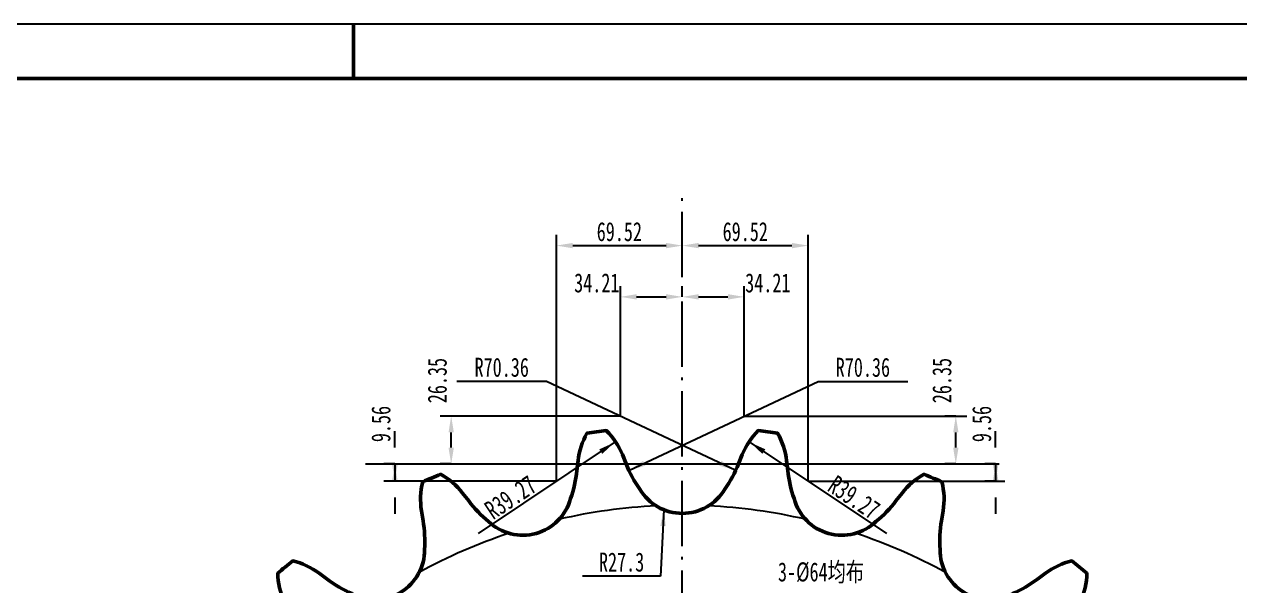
# Model space of a CAD drawing. Header units: millimetres. Extents: x 0 to 1782, y 0 to 1260.
# Drawn here: x 709 to 1380, y 950 to 1260 of the extents above; entities that cross this region are included whole.
import ezdxf

# ---------------------------------------------------------------- set-up
doc = ezdxf.new("R2010")
doc.units = ezdxf.units.MM
doc.linetypes.add('GB_CENTER', pattern=[49.5, 36, -6, 1.5, -6])
for name, color, linetype, lineweight in [('中心线', 1, 'GB_CENTER', 25), ('图框', 7, 'Continuous', 50), ('图框细', 7, 'Continuous', 25), ('尺寸', 3, 'Continuous', 25), ('文字', 7, 'Continuous', 25), ('粗实线', 7, 'Continuous', 50), ('细实线', 3, 'Continuous', 25)]:
    doc.layers.add(name, color=color, linetype=linetype, lineweight=lineweight)
doc.styles.add('HZ', font='simfang.ttf', dxfattribs={"width": 0.7})
doc.dimstyles.new('GB', dxfattribs={"dimscale": 3, "dimtxt": 3.5, "dimasz": 3, "dimexe": 2, "dimexo": 0, "dimgap": 0.8, "dimtad": 1, "dimdec": 3, "dimdsep": 46, "dimtxsty": 'HZ', "dimcen": 2.5, "dimclrd": 3, "dimclre": 3, "dimclrt": 7, "dimazin": 3, "dimtfac": 1, "dimtdec": 3, "dimtmove": 0, "dimatfit": 3, "dimlwd": 25, "dimlwe": 25})

msp = doc.modelspace()

# ---------------------------------------------------------------- linework, layer by layer
at = {"layer": '中心线'}
msp.add_line((1072.5, 328.5), (1072.5, 1168.3), dxfattribs=at)
at = {"layer": '图框'}
msp.add_line((891, 1230), (891, 1260), dxfattribs=at)
msp.add_lwpolyline([(75, 30), (1752, 30), (1752, 1230), (75, 1230)], close=True, dxfattribs=at)
at = {"layer": '图框细'}
msp.add_lwpolyline([(0, 0), (1782, 0), (1782, 1260), (0, 1260)], close=True, dxfattribs=at)
at = {"layer": '尺寸'}
for p, q in [((997.5773, 1062.858), (948.0173, 1062.858)), ((1101.6426, 1013.8583), (997.5773, 1062.858)), ((997.5773, 1062.858), (997.5773, 1062.858)), ((1043.3574, 1013.8583), (1147.4227, 1062.858)), ((1147.4227, 1062.858), (1147.4227, 1062.858)), ((1147.4227, 1062.858), (1196.9827, 1062.858)), ((1034.965, 1029.119), (959.7243, 978.9174)), ((1110.035, 1029.119), (1185.2757, 978.9174)), ((1062.2732, 992.0261), (1060.5, 955.3382)), ((1060.5, 955.3382), (1017.45, 955.3382)), ((1060.5, 955.3382), (1060.5, 955.3382))]:
    msp.add_line(p, q, dxfattribs=at)
for points in [[(1034.965, 1029.119), (1026.6459, 1025.3717), (1028.3109, 1022.8761)], [(1110.035, 1029.119), (1116.6891, 1022.8761), (1118.3541, 1025.3717)], [(1043.3574, 1013.8583), (1052.1389, 1016.3352), (1050.8609, 1019.0494)], [(1101.6426, 1013.8583), (1094.1391, 1019.0494), (1092.8611, 1016.3352)], [(1062.2732, 992.0261), (1060.3405, 983.109), (1063.337, 982.9642)]]:
    msp.add_solid(points, dxfattribs=at)
at = {"layer": '粗实线'}
msp.add_lwpolyline([(1292.2349, 941.4177, 0.10266143), (1295.8911, 956.9511, 0.00775136), (1287.5362, 963.7483, 0.10266143), (1273.0715, 957.0083), (1268.6292, 953.6963, -0.05652658), (1254.9284, 945.7106, -0.56927834), (1214.8136, 970.1049, -0.05652658), (1215.6007, 985.9436), (1216.4977, 991.4116, 0.10266143), (1215.8274, 1007.3554, 0.00775136), (1205.9484, 1011.6464, 0.10266143), (1193.8386, 1001.2538), (1190.4546, 996.8661, -0.05652658), (1179.4164, 985.4801, -0.56927834), (1134.2076, 998.147, -0.05652658), (1130.6924, 1013.6107), (1130.0808, 1019.1179, 0.10266143), (1125.1338, 1034.2896, 0.00775136), (1114.4634, 1035.7562, 0.10266143), (1105.6066, 1022.4818), (1103.5319, 1017.3438, -0.05652658), (1095.9749, 1003.402, -0.56927834), (1049.0251, 1003.402, -0.05652658), (1041.4681, 1017.3438), (1039.3934, 1022.4818, 0.10266143), (1030.5366, 1035.7562, 0.00775136), (1019.8662, 1034.2896, 0.10266143), (1014.9192, 1019.1179), (1014.3076, 1013.6107, -0.05652658), (1010.7924, 998.147, -0.56927834), (965.5836, 985.4801, -0.05652658), (954.5454, 996.8661), (951.1614, 1001.2538, 0.10266143), (939.0516, 1011.6464, 0.00775136), (929.1726, 1007.3554, 0.10266143), (928.5023, 991.4116), (929.3993, 985.9436, -0.05652658), (930.1864, 970.1049, -0.56927834), (890.0716, 945.7106, -0.05652658), (876.3708, 953.6963), (871.9285, 957.0083, 0.10266143), (857.4638, 963.7483, 0.00775136), (849.1089, 956.9511, 0.10266143), (852.7651, 941.4177)], format="xyb", dxfattribs=at)
at = {"layer": '细实线'}
for p, q in [((1038.29, 1043.6882), (939.5, 1043.6882)), ((1106.71, 1043.6882), (1229.5, 1043.6882)), ((897.5, 1017.3382), (1247.5, 1017.3382)), ((1002.98, 1007.7782), (909.5, 1007.7782)), ((1142.02, 1007.7782), (1250.5, 1007.7782))]:
    msp.add_line(p, q, dxfattribs=at)
for start, end in [(92.7120783, 102.9400956), (437.0599044, 447.2879217), (108.3642522, 118.5922695), (421.4077305, 431.6357478)]:
    msp.add_arc((1072.5, 690.9), 303.5624, start, end, dxfattribs=at)

# ---------------------------------------------------------------- texts
at = {"layer": '文字', "char_height": 10.5, "attachment_point": 8, "style": 'HZ'}
for s, insert in [('R70.36', (972.7973, 1065.258)), ('R70.36', (1172.2027, 1065.258)), ('R27.3', (1038.975, 957.7382)), ('3-%%c64均布', (1149.045, 951.3))]:
    msp.add_mtext(s, dxfattribs=dict(at, insert=insert))
at = {"layer": '文字', "char_height": 10.5, "attachment_point": 5, "style": 'HZ'}
for insert, rotation in [((977.6891, 998.838), 33.7117535), ((1167.3109, 998.838), 326.2882465)]:
    msp.add_mtext('R39.27', dxfattribs=dict(at, insert=insert, rotation=rotation))

# ---------------------------------------------------------------- dimensions: what is measured, and where the dimension line sits
at = {"layer": '尺寸'}
for base, p1, p2 in [((1002.98, 1137.8382), (1002.98, 1007.7782), (1072.5, 1137.8382)), ((1072.5, 1137.8382), (1072.5, 1137.8382), (1142.02, 1007.7782))]:
    msp.add_linear_dim(base=base, p1=p1, p2=p2, dimstyle='GB', dxfattribs=at).render()
for base, p1, p2, location in [((1038.29, 1109.5382), (1038.29, 1043.6882), (1072.5, 1109.5382), (1025.29, 1117.1882)), ((1072.5, 1109.5382), (1072.5, 1109.5382), (1106.71, 1043.6882), (1119.71, 1117.1882))]:
    msp.add_linear_dim(base=base, p1=p1, p2=p2, location=location, dimstyle='GB', override={"dimtmove": 2}, dxfattribs=at).render()
for base, p1, p2, location in [((944.9, 1017.3382), (944.9, 1017.3382), (944.9, 1043.6882), (937.25, 1063.3382)), ((1223.5, 1017.3382), (1223.5, 1017.3382), (1223.5, 1043.6882), (1215.85, 1063.3382)), ((913.8, 1017.3382), (913.8, 1017.3382), (913.8, 1007.7782), (906.15, 1039.3382)), ((1245.5, 1017.3382), (1245.5, 1017.3382), (1245.5, 1007.7782), (1237.85, 1039.3382))]:
    msp.add_linear_dim(base=base, p1=p1, p2=p2, angle=90, location=location, dimstyle='GB', override={"dimtmove": 2}, dxfattribs=at).render()

doc.saveas('drawing.dxf')
